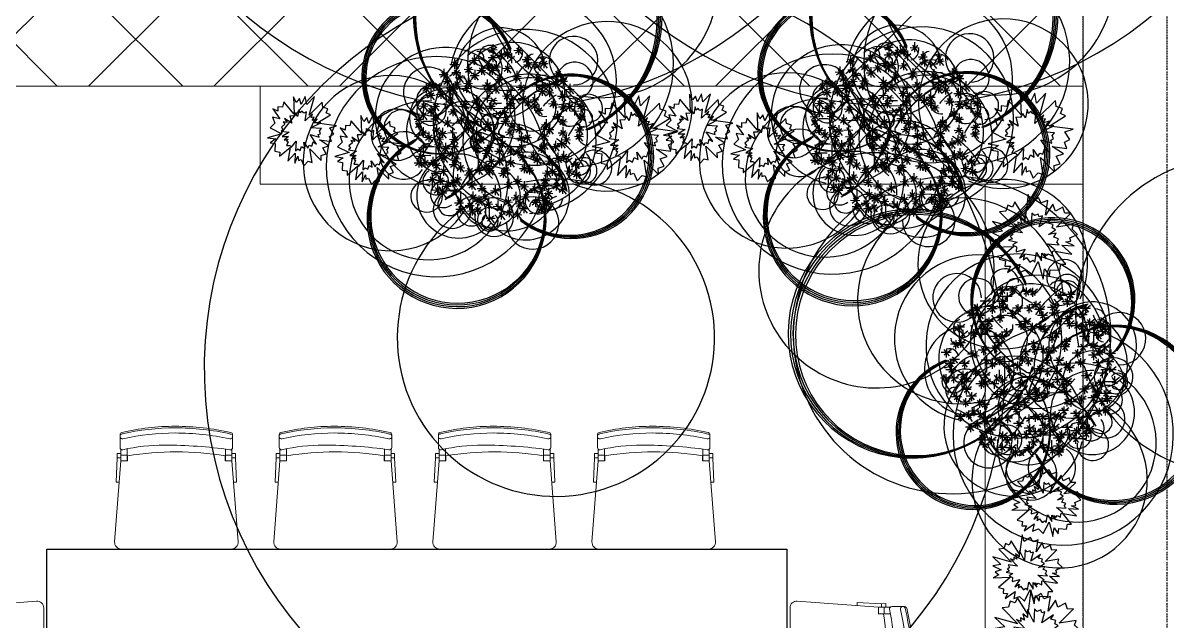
# Model space of a CAD drawing. Header units: millimetres. Extents: x 7703 to 16070, y -6855 to 95.
# Drawn here: x 14534 to 14943.7, y -5650.7 to -5436.4 of the extents above; entities that cross this region are included whole.
import ezdxf

# ---------------------------------------------------------------- set-up
doc = ezdxf.new("R2010")
doc.units = ezdxf.units.MM
doc.linetypes.add('BORDER', pattern=[1.75, 0.5, -0.25, 0.5, -0.25, 0, -0.25])
for name, color, linetype in [('AĞAÇLAR', 7, 'Continuous'), ('Kıtc-014 Elk Tes İşaretler', 1, 'Continuous'), ('yeni', 7, 'Continuous'), ('YENİ AĞAÇ', 80, 'Continuous')]:
    doc.layers.add(name, color=color, linetype=linetype)
doc.layers.add('kapı', color=6, linetype='Continuous', lineweight=9)
doc.layers.add('TEFRIS', color=9, linetype='Continuous', lineweight=0)
doc.styles.get("Standard").update_dxf_attribs({"font": 'stylu.ttf', "height": 10})

# ---------------------------------------------------------------- blocks, each defined once
blk = doc.blocks.new('GFGFF')
at = {"layer": 'YENİ AĞAÇ'}
blk.add_lwpolyline([(501.924, 209.795), (501.375, 209.406), (501.579, 209.377), (501.613, 209.168), (501.881, 209.263), (501.925, 209.015), (502.221, 209.345), (502.074, 208.873), (502.298, 208.917), (502.365, 208.731), (502.645, 208.858), (502.683, 208.567), (502.912, 209.342), (503.166, 208.743), (503.271, 208.903), (503.418, 208.816), (503.517, 209.007), (503.725, 208.997), (503.285, 209.606), (504.012, 209.278), (503.73, 209.64), (504.066, 209.645), (503.763, 209.859), (504.015, 209.897), (503.878, 210.046), (504.131, 210.123), (503.427, 210.21), (503.981, 210.551), (503.783, 210.639), (503.827, 210.814), (503.645, 210.847), (503.772, 211.038), (503.327, 210.818), (503.431, 211.099), (503.179, 211.048), (503.018, 211.267), (502.707, 210.834), (502.64, 211.442), (502.536, 211.108), (502.415, 211.365), (502.355, 211.163), (502.042, 211.228), (501.976, 211.035), (501.811, 211.063), (502.098, 210.58), (501.56, 210.76), (501.841, 210.415), (501.439, 210.496), (501.698, 210.321), (501.523, 210.332), (501.545, 210.211), (501.275, 210.14), (501.425, 209.943), (501.353, 209.793)], close=True, dxfattribs=at)
at = {"layer": 'YENİ AĞAÇ', "color": 6}
blk.add_lwpolyline([(502.31, 210.299), (501.927, 210.388), (501.993, 210.287), (501.915, 210.191), (502.061, 210.111), (501.97, 209.995), (502.229, 209.994), (501.966, 209.874), (502.072, 209.794), (502.016, 209.692), (502.181, 209.619), (502.068, 209.489), (502.496, 209.69), (502.333, 209.347), (502.444, 209.363), (502.463, 209.265), (502.585, 209.296), (502.662, 209.201), (502.757, 209.63), (502.896, 209.185), (502.945, 209.449), (503.078, 209.304), (503.053, 209.52), (503.168, 209.424), (503.18, 209.542), (503.312, 209.462), (503.076, 209.803), (503.441, 209.693), (503.402, 209.814), (503.496, 209.863), (503.439, 209.955), (503.572, 209.975), (503.303, 210.083), (503.466, 210.147), (503.346, 210.238), (503.38, 210.393), (503.069, 210.36), (503.309, 210.626), (503.122, 210.542), (503.187, 210.695), (503.076, 210.642), (502.982, 210.805), (502.873, 210.758), (502.821, 210.841), (502.721, 210.528), (502.59, 210.833), (502.549, 210.576), (502.428, 210.783), (502.452, 210.602), (502.389, 210.683), (502.345, 210.626), (502.209, 210.716), (502.181, 210.574), (502.087, 210.548)], close=True, dxfattribs=at)
at = {"flags": 1}
for tag, p in [('SIZE', (502.716, 210.039)), ('ITEM', (502.74, 210.06))]:
    blk.add_attdef(tag, p, '', height=0.0189, rotation=311.6524, dxfattribs=at)
for tag, p in [('SIZE', (502.717, 210.018)), ('ITEM', (502.717, 210.072))]:
    blk.add_attdef(tag, p, '', height=0.0323, dxfattribs=at)
blk = doc.blocks.new('A$C04A414B6')
at = {"color": 11}
for p, q in [((175.8, 482.5), (155.4, 466.6)), ((160.9, 485.5), (175.3, 467.6)), ((168.8, 489.5), (168.3, 464.1)), ((187.7, 484.5), (187.2, 459.1)), ((282.1, 482.5), (261.8, 466.6)), ((267.2, 485.5), (281.6, 467.6)), ((283.1, 485.5), (297.6, 467.6)), ((291.1, 489.5), (290.6, 464.1)), ((122.1, 452.2), (121.6, 426.8)), ((155.9, 475.5), (184.2, 475.5)), ((176.8, 465.1), (156.4, 449.2)), ((156.9, 458.2), (185.2, 458.2)), ((161.9, 468.1), (176.3, 450.2)), ((169.8, 472.1), (169.3, 446.7)), ((170.3, 450.2), (169.8, 424.9)), ((194.7, 477.5), (174.3, 461.6)), ((174.8, 470.6), (203.1, 470.6)), ((179.8, 480.5), (194.2, 462.6)), ((189.7, 467.6), (189.2, 442.2)), ((198.6, 463.1), (227, 463.1)), ((203.6, 473.1), (218, 455.2)), ((211.6, 477), (211.1, 451.7)), ((214.5, 459.6), (214.1, 434.3)), ((247.4, 454.2), (227, 438.3)), ((232.4, 457.2), (246.9, 439.3)), ((259.8, 470.1), (239.4, 454.2)), ((239.9, 463.1), (268.2, 463.1)), ((240.4, 461.1), (239.9, 435.8)), ((244.9, 473.1), (259.3, 455.2)), ((252.8, 477), (252.3, 451.7)), ((262.3, 475.5), (290.6, 475.5)), ((278.2, 475.5), (306.5, 475.5)), ((285.6, 465.1), (285.1, 439.8)), ((310, 470.1), (289.6, 454.2)), ((290.1, 463.1), (318.4, 463.1)), ((295.1, 473.1), (309.5, 455.2)), ((303, 477), (302.5, 451.7)), ((306.5, 451.7), (320.9, 433.8)), ((314.4, 455.7), (314, 430.3)), ((335.3, 469.1), (314.9, 453.2)), ((315.4, 462.1), (343.8, 462.1)), ((320.4, 472.1), (334.8, 454.2)), ((328.4, 476), (327.9, 450.7)), ((350.7, 451.7), (365.1, 433.8)), ((358.7, 455.7), (358.2, 430.3)), ((384, 461.6), (363.7, 445.7)), ((364.2, 454.7), (392.5, 454.7)), ((369.1, 464.6), (383.5, 446.7)), ((377.1, 468.6), (376.6, 443.2)), ((378.6, 451.7), (393, 433.8)), ((386.5, 455.7), (386, 430.3)), ((76.9, 419.4), (91.3, 401.5)), ((99.7, 430.3), (79.4, 414.4)), ((79.9, 423.4), (108.2, 423.4)), ((84.8, 423.4), (84.3, 398)), ((84.8, 433.3), (99.2, 415.4)), ((91.3, 438.3), (119.6, 438.3)), ((92.8, 437.3), (92.3, 411.9)), ((127.1, 422.9), (106.7, 407)), ((129.1, 445.2), (108.7, 429.3)), ((109.2, 438.3), (137.5, 438.3)), ((112.2, 425.9), (126.6, 408)), ((114.1, 448.2), (128.6, 430.3)), ((120.1, 429.8), (119.6, 404.5)), ((147, 434.3), (126.6, 418.4)), ((127.1, 427.3), (155.4, 427.3)), ((132, 437.3), (146.5, 419.4)), ((148.9, 425.4), (177.3, 425.4)), ((177.3, 443.2), (156.9, 427.3)), ((157.4, 436.3), (185.7, 436.3)), ((162.4, 446.2), (176.8, 428.3)), ((182.7, 427.8), (211.1, 427.8)), ((227.5, 447.2), (255.8, 447.2)), ((247.8, 425.4), (276.2, 425.4)), ((299, 435.3), (278.7, 419.4)), ((279.2, 428.3), (307.5, 428.3)), ((284.1, 438.3), (298.5, 420.4)), ((321.4, 448.7), (301, 432.8)), ((301.5, 441.8), (329.9, 441.8)), ((334.3, 436.3), (314, 420.4)), ((314.4, 429.3), (342.8, 429.3)), ((319.4, 439.3), (333.8, 421.4)), ((327.4, 443.2), (326.9, 417.9)), ((365.6, 448.7), (345.3, 432.8)), ((345.8, 441.8), (374.1, 441.8)), ((392.5, 430.8), (372.1, 414.9)), ((393.5, 448.7), (373.1, 432.8)), ((373.6, 441.8), (401.9, 441.8)), ((377.6, 433.8), (392, 415.9)), ((385.5, 437.8), (385, 412.4)), ((416.3, 419.4), (415.8, 394)), ((91.8, 416.4), (71.4, 400.5)), ((71.9, 409.5), (100.2, 409.5)), ((81.8, 385.1), (96.3, 367.2)), ((89.8, 389.1), (89.3, 363.7)), ((110.2, 404), (89.8, 388.1)), ((90.3, 397), (118.6, 397)), ((95.3, 407), (109.7, 389.1)), ((120.6, 386.6), (100.2, 370.7)), ((103.2, 410.9), (102.7, 385.6)), ((105.7, 389.6), (120.1, 371.7)), ((107.2, 415.9), (135.5, 415.9)), ((113.7, 393.5), (113.2, 368.2)), ((347.7, 413.4), (376.1, 413.4)), ((397, 409.9), (396.5, 384.6)), ((423.3, 412.4), (402.9, 396.5)), ((403.4, 405.5), (431.7, 405.5)), ((408.4, 415.4), (422.8, 397.5)), ((437.2, 385.1), (451.6, 367.2)), ((445.2, 389.1), (444.7, 363.7)), ((46.1, 365.2), (25.7, 349.3)), ((26.2, 358.3), (54.5, 358.3)), ((31.1, 368.2), (45.6, 350.3)), ((39.1, 372.2), (38.6, 346.8)), ((63.5, 369.2), (43.1, 353.3)), ((48.5, 372.2), (63, 354.3)), ((56.5, 376.2), (56, 350.8)), ((61, 358.3), (89.3, 358.3)), ((100.7, 379.6), (129.1, 379.6)), ((128.6, 374.2), (108.2, 358.3)), ((108.7, 367.2), (137, 367.2)), ((113.7, 377.1), (128.1, 359.3)), ((121.6, 381.1), (121.1, 355.8)), ((414.4, 367.7), (394, 351.8)), ((394.5, 360.8), (422.8, 360.8)), ((399.4, 370.7), (413.9, 352.8)), ((407.4, 374.7), (406.9, 349.3)), ((429.3, 377.1), (408.9, 361.2)), ((409.4, 370.2), (437.7, 370.2)), ((414.4, 380.1), (428.8, 362.2)), ((422.3, 384.1), (421.8, 358.8)), ((452.1, 382.1), (431.7, 366.2)), ((432.2, 375.2), (460.6, 375.2)), ((40.6, 332.9), (20.2, 317)), ((20.7, 326), (49, 326)), ((25.7, 335.9), (40.1, 318)), ((33.6, 339.9), (33.1, 314.5)), ((56, 339.9), (35.6, 324)), ((36.1, 332.9), (64.4, 332.9)), ((37.6, 324.5), (37.1, 299.1)), ((41.1, 342.9), (55.5, 325)), ((49, 346.8), (48.5, 321.5)), ((62, 321), (61.5, 295.7)), ((417.8, 335.4), (446.2, 335.4)), ((463.1, 327.5), (442.7, 311.6)), ((448.1, 330.4), (462.6, 312.5)), ((456.1, 334.4), (455.6, 309.1)), ((44.6, 317.5), (24.2, 301.6)), ((24.7, 310.6), (53, 310.6)), ((29.7, 320.5), (44.1, 302.6)), ((45.6, 290.2), (60, 272.3)), ((68.9, 314), (48.5, 298.1)), ((53.5, 294.2), (53, 268.8)), ((54, 317), (68.4, 299.1)), ((443.2, 320.5), (471.5, 320.5)), ((20.7, 280.7), (0.3, 264.8)), ((5.8, 283.7), (20.2, 265.8)), ((13.8, 287.7), (13.3, 262.4)), ((14.2, 277.8), (42.6, 277.8)), ((54, 260.9), (33.6, 245)), ((60.5, 287.2), (40.1, 271.3)), ((40.6, 280.2), (68.9, 280.2)), ((47.1, 267.8), (46.6, 242.5)), ((471, 275.3), (450.6, 259.4)), ((451.1, 268.3), (479.5, 268.3)), ((456.1, 278.3), (470.5, 260.4)), ((464.1, 282.2), (463.6, 256.9)), ((471, 258.4), (470.5, 233)), ((492.9, 275.3), (472.5, 259.4)), ((473, 268.3), (501.3, 268.3)), ((478, 278.3), (492.4, 260.4)), ((485.9, 282.2), (485.4, 256.9)), ((29.2, 251.4), (8.8, 235.5)), ((9.3, 244.5), (37.6, 244.5)), ((14.2, 254.4), (28.7, 236.5)), ((36.1, 229.1), (15.7, 213.2)), ((21.2, 232), (35.6, 214.2)), ((44.1, 251.4), (23.7, 235.5)), ((24.2, 244.5), (52.5, 244.5)), ((29.2, 236), (28.7, 210.7)), ((34.1, 253.9), (62.5, 253.9)), ((65.9, 232), (45.6, 216.1)), ((51, 235), (65.4, 217.1)), ((59, 239), (58.5, 213.7)), ((453.1, 225.6), (467.5, 207.7)), ((478, 251.4), (457.6, 235.5)), ((458.1, 244.5), (486.4, 244.5)), ((480.5, 233.5), (460.1, 217.6)), ((460.6, 226.6), (488.9, 226.6)), ((463.1, 254.4), (477.5, 236.5)), ((465.5, 236.5), (480, 218.6)), ((473.5, 240.5), (473, 215.1)), ((30.6, 205.7), (10.3, 189.8)), ((10.8, 198.7), (39.1, 198.7)), ((15.7, 208.7), (30.2, 190.8)), ((16.2, 222.1), (44.6, 222.1)), ((23.7, 212.7), (23.2, 187.3)), ((40.6, 195.3), (40.1, 169.9)), ((61.5, 199.2), (41.1, 183.3)), ((46.6, 202.2), (61, 184.3)), ((54.5, 206.2), (54, 180.9)), ((397.9, 200.7), (426.3, 200.7)), ((448.1, 215.6), (476.5, 215.6)), ((491.4, 202.7), (471, 186.8)), ((471.5, 195.8), (499.8, 195.8)), ((476.5, 205.7), (490.9, 187.8)), ((484.4, 209.7), (483.9, 184.3)), ((47.5, 188.3), (27.2, 172.4)), ((27.7, 181.4), (56, 181.4)), ((32.6, 191.3), (47.1, 173.4)), ((58.5, 162.5), (58, 137.1)), ((451.1, 175.4), (430.8, 159.5)), ((431.2, 168.4), (459.6, 168.4)), ((436.2, 178.4), (450.6, 160.5)), ((444.2, 182.3), (443.7, 157)), ((465.5, 179.9), (445.2, 164)), ((445.7, 172.9), (474, 172.9)), ((450.6, 182.8), (465, 165)), ((458.6, 186.8), (458.1, 161.5)), ((46.1, 138.6), (25.7, 122.7)), ((26.2, 131.7), (54.5, 131.7)), ((31.1, 141.6), (45.6, 123.7)), ((39.1, 145.6), (38.6, 120.2)), ((65.4, 155.5), (45.1, 139.6)), ((45.6, 148.6), (73.9, 148.6)), ((50.5, 158.5), (64.9, 140.6)), ((53.5, 131.2), (53, 105.8)), ((62, 130.2), (76.4, 112.3)), ((69.9, 134.1), (69.4, 108.8)), ((83.3, 151), (111.7, 151)), ((112.7, 131.2), (92.3, 115.3)), ((97.7, 134.1), (112.2, 116.3)), ((105.7, 138.1), (105.2, 112.8)), ((119.1, 134.6), (118.6, 109.3)), ((408.4, 156), (407.9, 130.7)), ((445.7, 151), (425.3, 135.1)), ((430.8, 154), (445.2, 136.1)), ((454.1, 132.2), (433.7, 116.3)), ((438.7, 158), (438.2, 132.7)), ((439.2, 135.1), (453.6, 117.2)), ((463.6, 136.1), (443.2, 120.2)), ((443.7, 129.2), (472, 129.2)), ((447.2, 139.1), (446.7, 113.8)), ((448.6, 139.1), (463.1, 121.2)), ((60.5, 124.2), (40.1, 108.3)), ((40.6, 117.2), (68.9, 117.2)), ((45.6, 127.2), (60, 109.3)), ((76.9, 127.2), (56.5, 111.3)), ((57, 120.2), (85.3, 120.2)), ((90.3, 118.7), (69.9, 102.8)), ((70.4, 111.8), (98.7, 111.8)), ((75.4, 121.7), (89.8, 103.8)), ((83.3, 125.7), (82.8, 100.4)), ((110.7, 97.4), (90.3, 81.5)), ((92.8, 124.2), (121.1, 124.2)), ((95.8, 100.4), (110.2, 82.5)), ((103.7, 104.3), (103.2, 79)), ((108.2, 99.4), (122.6, 81.5)), ((418.8, 99.9), (418.3, 74.5)), ((434.2, 125.2), (462.6, 125.2)), ((101.2, 79.5), (80.8, 63.6)), ((81.3, 72.5), (109.7, 72.5)), ((86.3, 82.5), (100.7, 64.6)), ((90.8, 90.4), (119.1, 90.4)), ((94.3, 86.4), (93.8, 61.1)), ((332.8, 77.5), (312.5, 61.6)), ((313, 70.5), (341.3, 70.5)), ((317.9, 80.5), (332.3, 62.6)), ((327.4, 66.6), (326.9, 41.2)), ((362.7, 80.5), (342.3, 64.6)), ((342.8, 73.5), (371.1, 73.5)), ((375.1, 66.1), (374.6, 40.7)), ((404.9, 77.5), (384.5, 61.6)), ((385, 70.5), (413.4, 70.5)), ((390, 80.5), (404.4, 62.6)), ((425.8, 92.9), (405.4, 77)), ((405.9, 85.9), (434.2, 85.9)), ((410.9, 95.9), (425.3, 78)), ((144, 40.2), (123.6, 24.3)), ((124.1, 33.3), (152.4, 33.3)), ((129.1, 43.2), (143.5, 25.3)), ((137, 47.2), (136.5, 21.8)), ((172.3, 43.2), (151.9, 27.3)), ((152.4, 36.2), (180.7, 36.2)), ((157.4, 46.2), (171.8, 28.3)), ((165.3, 50.2), (164.8, 24.8)), ((249.8, 33.3), (229.5, 17.4)), ((234.9, 36.2), (249.3, 18.4)), ((242.9, 40.2), (242.4, 14.9)), ((268.2, 32.3), (247.8, 16.4)), ((253.3, 35.3), (267.7, 17.4)), ((261.3, 39.2), (260.8, 13.9)), ((300, 34.8), (299.5, 9.4)), ((320.9, 45.7), (300.5, 29.8)), ((301, 38.7), (329.4, 38.7)), ((314, 52.6), (313.5, 27.3)), ((334.3, 59.6), (314, 43.7)), ((314.4, 52.6), (342.8, 52.6)), ((319.4, 62.6), (333.8, 44.7)), ((327.9, 34.8), (327.4, 9.4)), ((382, 59.1), (361.7, 43.2)), ((362.2, 52.1), (390.5, 52.1)), ((230, 26.3), (258.3, 26.3)), ((248.3, 25.3), (276.7, 25.3)), ((307, 27.8), (286.6, 11.9)), ((287.1, 20.8), (315.4, 20.8)), ((292.1, 30.8), (306.5, 12.9)), ((334.8, 27.8), (314.4, 11.9)), ((314.9, 20.8), (343.3, 20.8)), ((319.9, 30.8), (334.3, 12.9))]:
    blk.add_line(p, q, dxfattribs=at)
at = {"color": 66}
for p, q in [((140, 441.3), (139.5, 415.9)), ((145, 420.4), (144.5, 395)), ((168.8, 432.3), (148.4, 416.4)), ((153.9, 435.3), (168.3, 417.4)), ((161.9, 439.3), (161.4, 413.9)), ((182.7, 418.9), (182.2, 393.5)), ((227, 425.4), (206.6, 409.5)), ((207.1, 418.4), (235.4, 418.4)), ((212.1, 428.3), (226.5, 410.4)), ((220, 432.3), (219.5, 407)), ((242.9, 425.4), (222.5, 409.5)), ((223, 418.4), (251.3, 418.4)), ((228, 428.3), (242.4, 410.4)), ((235.9, 432.3), (235.4, 407)), ((243.4, 418.4), (257.8, 400.5)), ((267.7, 432.3), (247.4, 416.4)), ((251.3, 422.4), (250.8, 397)), ((252.8, 435.3), (267.2, 417.4)), ((260.8, 439.3), (260.3, 413.9)), ((292.1, 442.2), (291.6, 416.9)), ((367.6, 420.4), (347.3, 404.5)), ((352.7, 423.4), (367.1, 405.5)), ((360.7, 427.3), (360.2, 402)), ((151.9, 413.4), (131.5, 397.5)), ((132, 406.5), (160.4, 406.5)), ((137, 416.4), (151.4, 398.5)), ((156.4, 387.1), (170.8, 369.2)), ((164.3, 391.1), (163.9, 365.7)), ((189.7, 411.9), (169.3, 396)), ((169.8, 405), (198.1, 405)), ((174.8, 414.9), (189.2, 397)), ((180.3, 385.6), (179.8, 360.3)), ((201.1, 389.1), (180.7, 373.2)), ((186.2, 392.1), (200.6, 374.2)), ((194.2, 396), (193.7, 370.7)), ((216, 408), (195.7, 392.1)), ((196.2, 401), (224.5, 401)), ((201.1, 410.9), (215.5, 393.1)), ((206.6, 386.1), (221, 368.2)), ((209.1, 414.9), (208.6, 389.6)), ((214.5, 390.1), (214.1, 364.7)), ((227, 386.1), (241.4, 368.2)), ((234.9, 390.1), (234.4, 364.7)), ((258.3, 415.4), (237.9, 399.5)), ((238.4, 408.5), (266.7, 408.5)), ((260.3, 388.1), (239.9, 372.2)), ((253.3, 395), (252.8, 369.7)), ((288.6, 402), (268.2, 386.1)), ((268.7, 395), (297.1, 395)), ((273.7, 405), (288.1, 387.1)), ((280.7, 387.6), (280.2, 362.2)), ((281.6, 409), (281.1, 383.6)), ((319.4, 387.1), (299, 371.2)), ((304.5, 390.1), (318.9, 372.2)), ((312.5, 394), (312, 368.7)), ((354.7, 395), (334.3, 379.1)), ((334.8, 388.1), (363.2, 388.1)), ((339.8, 398), (354.2, 380.1)), ((347.7, 402), (347.3, 376.7)), ((377.6, 397.5), (357.2, 381.6)), ((357.7, 390.6), (386, 390.6)), ((362.7, 400.5), (377.1, 382.6)), ((383, 385.1), (362.7, 369.2)), ((368.1, 388.1), (382.5, 370.2)), ((370.6, 404.5), (370.1, 379.1)), ((376.1, 392.1), (375.6, 366.7)), ((403.9, 403), (383.5, 387.1)), ((384, 396), (412.4, 396)), ((389, 406), (403.4, 388.1)), ((162.4, 365.7), (142, 349.8)), ((142.5, 358.8), (170.8, 358.8)), ((147.4, 368.7), (161.9, 350.8)), ((171.3, 384.1), (150.9, 368.2)), ((151.4, 377.1), (179.8, 377.1)), ((155.4, 372.7), (154.9, 347.3)), ((187.2, 378.6), (166.8, 362.7)), ((167.3, 371.7), (195.7, 371.7)), ((172.3, 381.6), (186.7, 363.7)), ((181.2, 382.1), (209.6, 382.1)), ((221.5, 383.1), (201.1, 367.2)), ((201.6, 376.2), (230, 376.2)), ((241.9, 383.1), (221.5, 367.2)), ((222, 376.2), (250.3, 376.2)), ((240.4, 381.1), (268.7, 381.1)), ((272.7, 383.6), (287.1, 365.7)), ((296.6, 362.7), (276.2, 346.8)), ((276.7, 355.8), (305, 355.8)), ((281.6, 365.7), (296.1, 347.8)), ((289.6, 369.7), (289.1, 344.4)), ((299.5, 380.1), (327.9, 380.1)), ((339.8, 353.3), (319.4, 337.4)), ((324.9, 356.3), (339.3, 338.4)), ((332.8, 360.3), (332.3, 334.9)), ((363.2, 378.1), (391.5, 378.1)), ((397, 376.2), (376.6, 360.3)), ((377.1, 369.2), (405.4, 369.2)), ((377.6, 355.8), (377.1, 330.4)), ((382, 379.1), (396.5, 361.2)), ((390, 383.1), (389.5, 357.8)), ((79.9, 330.4), (59.5, 314.5)), ((60, 323.5), (88.3, 323.5)), ((64.9, 333.4), (79.4, 315.5)), ((72.9, 337.4), (72.4, 312.1)), ((113.7, 333.4), (93.3, 317.5)), ((93.8, 326.5), (122.1, 326.5)), ((98.7, 336.4), (113.2, 318.5)), ((106.7, 340.4), (106.2, 315)), ((142, 341.4), (121.6, 325.5)), ((122.1, 334.4), (150.4, 334.4)), ((127.1, 344.4), (141.5, 326.5)), ((153.9, 340.4), (133.5, 324.5)), ((135, 348.3), (134.5, 323)), ((139, 343.4), (153.4, 325.5)), ((147, 347.3), (146.5, 322)), ((201.1, 323), (215.5, 305.1)), ((209.1, 327), (208.6, 301.6)), ((236.9, 322), (216.5, 306.1)), ((222, 325), (236.4, 307.1)), ((230, 328.9), (229.5, 303.6)), ((259.8, 321), (239.4, 305.1)), ((244.9, 324), (259.3, 306.1)), ((272.2, 343.9), (251.8, 328)), ((252.3, 336.9), (280.7, 336.9)), ((252.8, 328), (252.3, 302.6)), ((257.3, 346.8), (271.7, 328.9)), ((265.2, 350.8), (264.7, 325.5)), ((288.6, 343.9), (268.2, 328)), ((268.7, 336.9), (297.1, 336.9)), ((291.6, 325), (271.2, 309.1)), ((273.7, 346.8), (288.1, 328.9)), ((276.7, 328), (291.1, 310.1)), ((281.6, 350.8), (281.1, 325.5)), ((284.6, 331.9), (284.1, 306.6)), ((319.9, 346.3), (348.2, 346.3)), ((349.7, 321), (329.4, 305.1)), ((334.8, 324), (349.2, 306.1)), ((342.8, 328), (342.3, 302.6)), ((384.5, 348.8), (364.2, 332.9)), ((364.6, 341.9), (393, 341.9)), ((369.6, 351.8), (384, 333.9)), ((398.4, 344.4), (378.1, 328.4)), ((378.6, 337.4), (406.9, 337.4)), ((383.5, 347.3), (397.9, 329.4)), ((391.5, 351.3), (391, 326)), ((420.8, 325.5), (400.4, 309.6)), ((405.9, 328.4), (420.3, 310.6)), ((413.9, 332.4), (413.4, 307.1)), ((437.7, 342.4), (417.3, 326.5)), ((422.8, 345.3), (437.2, 327.5)), ((430.8, 349.3), (430.3, 324)), ((49, 307.1), (77.4, 307.1)), ((80.8, 297.1), (60.5, 281.2)), ((61, 290.2), (89.3, 290.2)), ((65.9, 300.1), (80.4, 282.2)), ((73.9, 304.1), (73.4, 278.8)), ((103.7, 305.6), (83.3, 289.7)), ((83.8, 298.6), (112.2, 298.6)), ((88.8, 308.6), (103.2, 290.7)), ((96.8, 312.5), (96.3, 287.2)), ((155.4, 313.5), (135, 297.6)), ((135.5, 306.6), (163.9, 306.6)), ((140.5, 316.5), (154.9, 298.6)), ((163.9, 294.7), (143.5, 278.8)), ((147.4, 290.7), (147, 265.3)), ((148.4, 320.5), (147.9, 295.2)), ((148.9, 297.6), (163.4, 279.7)), ((156.9, 301.6), (156.4, 276.3)), ((202.6, 292.2), (182.2, 276.3)), ((187.7, 295.2), (202.1, 277.3)), ((195.7, 299.1), (195.2, 273.8)), ((216, 320), (195.7, 304.1)), ((196.2, 313), (224.5, 313)), ((204.1, 288.7), (218.5, 270.8)), ((212.1, 292.7), (211.6, 267.3)), ((217, 315), (245.4, 315)), ((242.9, 308.6), (222.5, 292.7)), ((223, 301.6), (251.3, 301.6)), ((228, 311.6), (242.4, 293.7)), ((235.9, 315.5), (235.4, 290.2)), ((239.9, 314), (268.2, 314)), ((284.1, 288.7), (263.8, 272.8)), ((269.2, 291.7), (283.6, 273.8)), ((271.7, 318), (300, 318)), ((277.2, 295.7), (276.7, 270.3)), ((331.8, 312.5), (311.5, 296.6)), ((312, 305.6), (340.3, 305.6)), ((316.9, 315.5), (331.3, 297.6)), ((324.9, 319.5), (324.4, 294.2)), ((329.9, 314), (358.2, 314)), ((342.8, 294.2), (357.2, 276.3)), ((350.7, 298.1), (350.2, 272.8)), ((367.1, 288.7), (381.5, 270.8)), ((394, 290.7), (373.6, 274.8)), ((375.1, 292.7), (374.6, 267.3)), ((379.1, 293.7), (393.5, 275.8)), ((387, 297.6), (386.5, 272.3)), ((400.9, 318.5), (429.3, 318.5)), ((435.2, 307.1), (414.8, 291.2)), ((415.3, 300.1), (443.7, 300.1)), ((420.3, 310.1), (434.7, 292.2)), ((428.3, 314), (427.8, 288.7)), ((432.7, 288.7), (447.2, 270.8)), ((440.7, 292.7), (440.2, 267.3)), ((97.7, 268.3), (77.4, 252.4)), ((77.9, 261.4), (106.2, 261.4)), ((82.8, 271.3), (97.2, 253.4)), ((90.8, 275.3), (90.3, 249.9)), ((154.4, 283.7), (134, 267.8)), ((134.5, 276.8), (162.9, 276.8)), ((139.5, 286.7), (153.9, 268.8)), ((144, 287.7), (172.3, 287.7)), ((180.3, 279.7), (159.9, 263.8)), ((160.4, 272.8), (188.7, 272.8)), ((165.3, 282.7), (179.8, 264.8)), ((166.3, 258.9), (180.7, 241)), ((173.3, 286.7), (172.8, 261.4)), ((174.3, 262.9), (173.8, 237.5)), ((182.7, 285.2), (211.1, 285.2)), ((208.6, 257.4), (188.2, 241.5)), ((193.7, 260.4), (208.1, 242.5)), ((219, 285.7), (198.6, 269.8)), ((199.1, 278.8), (227.5, 278.8)), ((201.6, 264.3), (201.1, 239)), ((264.2, 281.7), (292.6, 281.7)), ((314.4, 260.9), (294.1, 245)), ((299.5, 263.8), (314, 246)), ((307.5, 267.8), (307, 242.5)), ((334.8, 280.2), (314.4, 264.3)), ((314.9, 273.3), (343.3, 273.3)), ((319.9, 283.2), (334.3, 265.3)), ((327.9, 287.2), (327.4, 261.9)), ((351.2, 274.8), (330.9, 258.9)), ((336.3, 269.8), (335.8, 244.5)), ((336.3, 277.8), (350.7, 259.9)), ((337.8, 284.2), (366.1, 284.2)), ((344.3, 281.7), (343.8, 256.4)), ((382, 285.7), (361.7, 269.8)), ((362.2, 278.8), (390.5, 278.8)), ((383, 266.8), (362.7, 250.9)), ((363.2, 259.9), (391.5, 259.9)), ((368.1, 269.8), (382.5, 251.9)), ((374.1, 283.7), (402.4, 283.7)), ((376.1, 273.8), (375.6, 248.4)), ((409.9, 257.4), (389.5, 241.5)), ((395, 260.4), (409.4, 242.5)), ((402.9, 264.3), (402.4, 239)), ((435.2, 276.3), (414.8, 260.4)), ((415.3, 269.3), (443.7, 269.3)), ((420.3, 279.3), (434.7, 261.4)), ((445.2, 265.8), (424.8, 249.9)), ((425.3, 258.9), (453.6, 258.9)), ((447.7, 285.7), (427.3, 269.8)), ((428.3, 283.2), (427.8, 257.9)), ((427.8, 278.8), (456.1, 278.8)), ((430.3, 268.8), (444.7, 250.9)), ((438.2, 272.8), (437.7, 247.4)), ((46.1, 225.1), (74.4, 225.1)), ((115.6, 230.1), (95.3, 214.2)), ((100.7, 233), (115.1, 215.1)), ((108.7, 237), (108.2, 211.7)), ((146.5, 246), (126.1, 230.1)), ((126.6, 239), (154.9, 239)), ((131.5, 248.9), (146, 231)), ((156.4, 238.5), (136, 222.6)), ((136.5, 231.5), (164.8, 231.5)), ((139.5, 252.9), (139, 227.6)), ((141.5, 241.5), (155.9, 223.6)), ((149.4, 245.5), (148.9, 220.1)), ((176.8, 225.1), (156.4, 209.2)), ((181.2, 255.9), (160.9, 240)), ((161.4, 248.9), (189.7, 248.9)), ((161.9, 228.1), (176.3, 210.2)), ((169.8, 232), (169.3, 206.7)), ((188.7, 250.4), (217, 250.4)), ((209.1, 225.6), (188.7, 209.7)), ((194.2, 228.6), (208.6, 210.7)), ((202.1, 232.5), (201.6, 207.2)), ((230.5, 248.4), (210.1, 232.5)), ((210.6, 241.5), (238.9, 241.5)), ((215.5, 251.4), (230, 233.5)), ((223.5, 255.4), (223, 230.1)), ((262.3, 227.6), (241.9, 211.7)), ((247.4, 230.6), (261.8, 212.7)), ((255.3, 234.5), (254.8, 209.2)), ((272.2, 228.1), (271.7, 202.7)), ((292.6, 239.5), (272.2, 223.6)), ((272.7, 232.5), (301, 232.5)), ((277.7, 242.5), (292.1, 224.6)), ((285.6, 246.5), (285.1, 221.1)), ((316.9, 242.5), (296.6, 226.6)), ((297.1, 235.5), (325.4, 235.5)), ((302, 245.5), (316.4, 227.6)), ((310, 249.4), (309.5, 224.1)), ((342.3, 224.6), (321.9, 208.7)), ((327.4, 227.6), (341.8, 209.7)), ((335.3, 231.5), (334.8, 206.2)), ((363.2, 234.5), (342.8, 218.6)), ((343.3, 227.6), (371.6, 227.6)), ((348.2, 237.5), (362.7, 219.6)), ((356.2, 241.5), (355.7, 216.1)), ((364.6, 227.6), (379.1, 209.7)), ((372.1, 251.9), (371.6, 226.6)), ((372.6, 231.5), (372.1, 206.2)), ((390, 250.4), (418.3, 250.4)), ((440.7, 234), (420.3, 218.1)), ((420.8, 227.1), (449.1, 227.1)), ((425.8, 237), (440.2, 219.1)), ((433.7, 241), (433.2, 215.6)), ((78.4, 210.2), (58, 194.3)), ((58.5, 203.2), (86.8, 203.2)), ((63.5, 213.2), (77.9, 195.3)), ((71.4, 217.1), (70.9, 191.8)), ((95.8, 223.1), (124.1, 223.1)), ((102.2, 194.3), (101.7, 168.9)), ((124.1, 204.7), (103.7, 188.8)), ((104.2, 197.8), (132.5, 197.8)), ((109.2, 207.7), (123.6, 189.8)), ((117.1, 211.7), (116.6, 186.3)), ((152.9, 194.3), (152.4, 168.9)), ((156.9, 218.1), (185.2, 218.1)), ((175.3, 193.8), (189.7, 175.9)), ((183.2, 197.8), (182.7, 172.4)), ((206.1, 204.7), (185.7, 188.8)), ((186.2, 197.8), (214.5, 197.8)), ((189.2, 218.6), (217.5, 218.6)), ((191.2, 207.7), (205.6, 189.8)), ((199.1, 211.7), (198.6, 186.3)), ((220.5, 194.8), (200.1, 178.9)), ((205.6, 197.8), (220, 179.9)), ((213.6, 201.7), (213.1, 176.4)), ((244.9, 195.8), (224.5, 179.9)), ((230, 198.7), (244.4, 180.9)), ((237.9, 202.7), (237.4, 177.4)), ((242.4, 220.6), (270.7, 220.6)), ((269.2, 201.2), (248.8, 185.3)), ((249.3, 194.3), (277.7, 194.3)), ((254.3, 204.2), (268.7, 186.3)), ((279.2, 221.1), (258.8, 205.2)), ((259.3, 214.2), (287.6, 214.2)), ((262.3, 208.2), (261.8, 182.8)), ((264.2, 224.1), (278.7, 206.2)), ((322.4, 217.6), (350.7, 217.6)), ((353.2, 209.7), (332.8, 193.8)), ((341.8, 193.8), (356.2, 175.9)), ((346.3, 216.6), (345.8, 191.3)), ((349.7, 197.8), (349.2, 172.4)), ((359.7, 217.6), (388, 217.6)), ((387.5, 196.3), (367.1, 180.4)), ((372.6, 199.2), (387, 181.4)), ((380.6, 203.2), (380.1, 177.9)), ((417.8, 207.7), (397.5, 191.8)), ((402.9, 210.7), (417.3, 192.8)), ((410.9, 214.6), (410.4, 189.3)), ((41.6, 192.3), (69.9, 192.3)), ((80.8, 183.3), (60.5, 167.4)), ((61, 176.4), (89.3, 176.4)), ((65.9, 186.3), (80.4, 168.4)), ((73.9, 190.3), (73.4, 165)), ((88.3, 161), (102.7, 143.1)), ((109.2, 187.3), (88.8, 171.4)), ((89.3, 180.4), (117.6, 180.4)), ((94.3, 190.3), (108.7, 172.4)), ((96.3, 165), (95.8, 139.6)), ((155.9, 172.4), (135.5, 156.5)), ((136, 165.5), (164.3, 165.5)), ((159.9, 187.3), (139.5, 171.4)), ((140, 180.4), (168.3, 180.4)), ((141, 175.4), (155.4, 157.5)), ((145, 190.3), (159.4, 172.4)), ((148.9, 179.4), (148.4, 154)), ((190.2, 190.8), (169.8, 174.9)), ((170.3, 183.8), (198.6, 183.8)), ((195.2, 162), (174.8, 146.1)), ((180.3, 165), (194.7, 147.1)), ((188.2, 168.9), (187.7, 143.6)), ((200.6, 187.8), (229, 187.8)), ((225, 188.8), (253.3, 188.8)), ((247.4, 178.9), (227, 163)), ((227.5, 171.9), (255.8, 171.9)), ((232.4, 181.9), (246.9, 164)), ((240.4, 185.8), (239.9, 160.5)), ((344.3, 175.9), (323.9, 160)), ((324.4, 168.9), (352.7, 168.9)), ((328.4, 164), (327.9, 138.6)), ((329.4, 178.9), (343.8, 161)), ((336.8, 183.8), (365.1, 183.8)), ((337.3, 182.8), (336.8, 157.5)), ((337.8, 161), (352.2, 143.1)), ((345.8, 165), (345.3, 139.6)), ((367.6, 189.3), (396, 189.3)), ((103.2, 158), (82.8, 142.1)), ((111.2, 130.7), (125.6, 112.8)), ((140.5, 129.2), (140, 103.8)), ((184.2, 150.5), (163.9, 134.6)), ((164.3, 143.6), (192.7, 143.6)), ((169.3, 153.5), (183.7, 135.6)), ((175.3, 155), (203.6, 155)), ((177.3, 157.5), (176.8, 132.2)), ((216, 139.1), (195.7, 123.2)), ((196.2, 132.2), (224.5, 132.2)), ((201.1, 142.1), (215.5, 124.2)), ((226.5, 130.7), (206.1, 114.8)), ((209.1, 146.1), (208.6, 120.7)), ((211.6, 133.6), (226, 115.8)), ((219.5, 137.6), (219, 112.3)), ((250.8, 130.7), (230.5, 114.8)), ((235.9, 133.6), (250.3, 115.8)), ((243.9, 137.6), (243.4, 112.3)), ((265.3, 134.5), (280.7, 121.6)), ((275.7, 132.2), (275.2, 106.8)), ((323.4, 146.1), (303, 130.2)), ((303.5, 139.1), (331.8, 139.1)), ((308.5, 149.1), (322.9, 131.2)), ((335.3, 157), (314.9, 141.1)), ((315.4, 150), (343.8, 150)), ((316.4, 153), (315.9, 127.7)), ((320.4, 160), (334.8, 142.1)), ((352.7, 158), (332.3, 142.1)), ((332.8, 151), (361.2, 151)), ((376.1, 136.1), (355.7, 120.2)), ((356.2, 129.2), (384.5, 129.2)), ((361.2, 139.1), (375.6, 121.2)), ((369.1, 143.1), (368.6, 117.7)), ((393, 152), (372.6, 136.1)), ((373.1, 145.1), (401.4, 145.1)), ((374.6, 129.2), (402.9, 129.2)), ((379.6, 139.1), (394, 121.2)), ((387.5, 143.1), (387, 117.7)), ((415.3, 149.1), (395, 133.2)), ((395.5, 142.1), (423.8, 142.1)), ((400.4, 152), (414.8, 134.1)), ((123.1, 96.4), (102.7, 80.5)), ((126.1, 127.7), (105.7, 111.8)), ((106.2, 120.7), (134.5, 120.7)), ((147.4, 122.2), (127.1, 106.3)), ((127.6, 115.3), (155.9, 115.3)), ((151.9, 108.3), (131.5, 92.4)), ((132, 101.3), (160.4, 101.3)), ((132.5, 125.2), (147, 107.3)), ((137, 111.3), (151.4, 93.4)), ((138, 96.9), (137.5, 71.5)), ((145, 115.3), (144.5, 89.9)), ((180.7, 115.8), (160.4, 99.9)), ((160.9, 108.8), (189.2, 108.8)), ((165.8, 118.7), (180.3, 100.8)), ((173.8, 122.7), (173.3, 97.4)), ((181.7, 99.4), (181.2, 74)), ((221.5, 98.9), (201.1, 83)), ((206.6, 123.7), (234.9, 123.7)), ((206.6, 101.8), (221, 84)), ((214.5, 105.8), (214.1, 80.5)), ((230.9, 123.7), (259.3, 123.7)), ((269.2, 115.8), (248.8, 99.9)), ((249.3, 108.8), (277.7, 108.8)), ((254.3, 118.7), (268.7, 100.8)), ((262.3, 122.7), (261.8, 97.4)), ((282.6, 125.2), (262.3, 109.3)), ((262.8, 118.2), (291.1, 118.2)), ((267.7, 128.2), (282.1, 110.3)), ((291.1, 96.4), (305.5, 78.5)), ((299, 100.4), (298.5, 75)), ((341.8, 105.8), (321.4, 89.9)), ((321.9, 98.9), (350.2, 98.9)), ((326.9, 108.8), (341.3, 90.9)), ((334.8, 112.8), (334.3, 87.4)), ((372.6, 116.3), (352.2, 100.4)), ((352.7, 109.3), (381.1, 109.3)), ((357.7, 119.2), (372.1, 101.3)), ((365.6, 123.2), (365.1, 97.9)), ((391.5, 117.2), (371.1, 101.3)), ((371.6, 110.3), (399.9, 110.3)), ((396.5, 98.9), (376.1, 83)), ((376.6, 120.2), (391, 102.3)), ((381.5, 101.8), (396, 84)), ((389.5, 105.8), (389, 80.5)), ((103.2, 89.4), (131.5, 89.4)), ((125.1, 83), (153.4, 83)), ((130.1, 92.9), (144.5, 75)), ((146, 67.6), (145.5, 42.2)), ((188.7, 92.4), (168.3, 76.5)), ((168.3, 64.6), (182.7, 46.7)), ((168.8, 85.4), (197.2, 85.4)), ((193.7, 76.5), (173.3, 60.6)), ((173.8, 95.4), (188.2, 77.5)), ((173.8, 69.5), (202.1, 69.5)), ((178.8, 79.5), (193.2, 61.6)), ((186.7, 83.5), (186.2, 58.1)), ((201.6, 91.9), (230, 91.9)), ((230, 82), (209.6, 66.1)), ((210.1, 75), (238.4, 75)), ((215, 84.9), (229.5, 67.1)), ((240.9, 69), (220.5, 53.1)), ((223, 88.9), (222.5, 63.6)), ((226, 72), (240.4, 54.1)), ((233.9, 76), (233.4, 50.7)), ((259.8, 79), (239.4, 63.1)), ((239.9, 72), (268.2, 72)), ((244.9, 82), (259.3, 64.1)), ((252.8, 85.9), (252.3, 60.6)), ((291.1, 78.5), (270.7, 62.6)), ((271.2, 71.5), (299.5, 71.5)), ((276.2, 81.5), (290.6, 63.6)), ((284.1, 85.4), (283.6, 60.1)), ((306, 93.4), (285.6, 77.5)), ((286.1, 86.4), (314.4, 86.4)), ((325.9, 84.4), (325.4, 59.1)), ((347.7, 83.5), (362.2, 65.6)), ((355.7, 87.4), (355.2, 62.1)), ((376.6, 91.9), (404.9, 91.9)), ((397.9, 84.4), (397.5, 59.1)), ((133, 53.6), (161.4, 53.6)), ((138, 63.6), (152.4, 45.7)), ((183.2, 61.6), (162.9, 45.7)), ((221, 62.1), (249.3, 62.1))]:
    blk.add_line(p, q, dxfattribs=at)
at = {"color": 34}
for centre, radius, start, end in [((179.4, 440.4), 44.5, 10.529, 67.3262), ((247.5, 537.6), 72, 229.4516, 266.9574), ((11.4, 370.4), 250.9, 341.8683, 27.7415), ((13.7, 369.4), 248.4, 341.8683, 27.7415), ((16, 368.4), 245.9, 341.8683, 27.7415), ((562.7, 765.1), 423.6, 220.7293, 224.4144), ((307.5, 432.8), 59.4, 116.9787, 166.13), ((74.7, 454.4), 44.3, 308.6858, 354.1882), ((189.4, 518.9), 66.5, 233.1596, 283.4123), ((621.9, 782.1), 565.9, 215.9438, 220.9474), ((104.2, 283.7), 201, 40.986, 69.046), ((18.3, 367.4), 243.4, 341.8683, 27.7415), ((266.2, 522.6), 51.3, 265.4194, 303.9888), ((2268.6, -974.5), 2418.3, 143.8701, 146.0677), ((284.7, 477.1), 54, 280.9007, 341.4542), ((366.7, 449.3), 70, 155.2459, 194.8545), ((314.6, 440.7), 41, 301.0778, 15.1312), ((295, 420.7), 82.1, 327.7409, 23.0103), ((117.8, 446.7), 47.3, 212.4262, 248.3906), ((295.8, 402.4), 196.2, 167.262, 197.3482), ((256.9, 388.2), 122.4, 160.8016, 227.4059), ((115.2, 428.6), 36.2, 303.4834, 33.4407), ((-29.2, 110.8), 372.4, 39.0384, 57.2993), ((119.5, 448.8), 222.7, 332.7285, 357.7139), ((342.8, 440.9), 42.4, 328.0882, 6.4822), ((275.9, 510.9), 236.6, 207.2325, 255.0827), ((275.6, 508.5), 234.3, 207.2325, 255.0827), ((275.3, 506.1), 231.9, 207.2325, 255.0827), ((275, 503.7), 229.5, 207.2325, 255.0827), ((52.2, 391), 31.8, 330.5921, 36.2228), ((619.2, -43.6), 491.2, 113.8645, 137.4059), ((623.1, -46.8), 496.3, 113.8645, 137.4059), ((626.9, -50), 501.3, 113.8645, 137.4059), ((630.8, -53.3), 506.4, 113.8645, 137.4059), ((396.2, 156.9), 234.6, 78.6722, 92.7521), ((487.3, 442.3), 92.1, 214.7312, 250.552), ((73.4, 276.8), 85.4, 75.8794, 121.5271), ((32.3, 328.9), 40.8, 52.1243, 89.3062), ((79.5, 407.1), 36.5, 219.1335, 280.2094), ((254.8, 349.3), 86, 164.3184, 221.5501), ((360.1, 213), 146.2, 55.7693, 100.3731), ((431.5, 298.1), 55.9, 47.9446, 108.6273), ((37.9, 382.5), 53.1, 264.4694, 293.8776), ((167.8, 554.5), 245.7, 238.3668, 265.7309), ((3.9, 276.7), 22.8, 324.9321, 43.2415), ((16.5, 264.8), 54.3, 37.7862, 79.2541), ((75.4, 177), 123, 52.96, 110.2784), ((227, 306.2), 26.7, 243.4198, 328.7288), ((227.1, 305.8), 26.5, 243.4198, 328.7288), ((227.3, 305.5), 26.2, 243.4198, 328.7288), ((227.5, 305.1), 25.9, 243.4198, 328.7288), ((279.5, 278.2), 24.4, 154.1571, 234.9717), ((279.9, 278.3), 24.6, 154.1571, 234.9717), ((280.3, 278.4), 24.9, 154.1571, 234.9717), ((280.6, 278.5), 25.1, 154.1571, 234.9717), ((314.5, 350.1), 123.7, 271.3599, 336.59), ((419.1, 320), 43.8, 262.8016, 355.6564), ((463.4, 311.7), 17.9, 247.6352, 6.6969), ((75.4, 364.2), 117.8, 230.203, 268.1947), ((186.9, 48.1), 230.2, 82.9874, 141.7609), ((187.5, 50.3), 227.8, 82.9874, 141.7609), ((188, 52.6), 225.5, 82.9874, 141.7609), ((188.6, 54.8), 223.2, 82.9874, 141.7609), ((246.5, 164.3), 160.7, 139.1819, 177.2866), ((204, 242.7), 35.6, 356.8678, 72.0261), ((204.4, 243), 35.3, 356.8678, 72.0261), ((204.8, 243.2), 34.9, 356.8678, 72.0261), ((205.2, 243.5), 34.5, 356.8678, 72.0261), ((404.8, 415.2), 209.8, 228.4124, 291.0212), ((406.4, 416.7), 212, 228.4124, 291.0212), ((408.1, 418.2), 214.1, 228.4124, 291.0212), ((409.8, 419.7), 216.3, 228.4124, 291.0212), ((372.4, 308.5), 112.2, 292.6674, 345.758), ((465.6, 277), 32.1, 264.9157, 323.527), ((-0.2, 157.3), 73.4, 59.6891, 89.8631), ((10, 278.9), 32.9, 259.6778, 313.7113), ((230.8, 166.1), 186.7, 158.3223, 185.6759), ((53.9, 242.7), 185.7, 280.6009, 359.3889), ((55.8, 243), 183.8, 280.6009, 359.3889), ((57.7, 243.3), 182, 280.6009, 359.3889), ((59.6, 243.5), 180.1, 280.6009, 359.3889), ((-321.8, 91.9), 444.8, 11.1188, 18.3767), ((580, 143.2), 348.7, 164.7272, 204.2407), ((576.7, 144.4), 345.2, 164.7272, 204.2407), ((573.3, 145.7), 341.7, 164.7272, 204.2407), ((570, 146.9), 338.2, 164.7272, 204.2407), ((254.5, 240.9), 11.9, 40.1971, 204.2093), ((254.6, 240.6), 12, 40.1971, 204.2093), ((254.7, 240.3), 12.1, 40.1971, 204.2093), ((254.8, 240), 12.2, 40.1971, 204.2093), ((110.3, -12.6), 302.7, 15.1321, 59.5976), ((109, -15.5), 305.9, 15.1321, 59.5976), ((107.6, -18.4), 309, 15.1321, 59.5976), ((106.2, -21.3), 312.1, 15.1321, 59.5976), ((490.1, 210.6), 27.3, 87.1864, 179.859), ((284.4, 177.7), 258, 172.3394, 182.5468), ((1443, 242), 1122.1, 181.8959, 187.1824), ((322.3, 156.8), 64.8, 356.9392, 56.2045), ((392, 147.4), 57.6, 348.7357, 88.8497), ((476.4, 211.9), 26.5, 192.0332, 285.0071), ((60.9, 153.4), 30.4, 116.989, 202.3536), ((44.2, 144.7), 21.5, 323.1624, 87.7775), ((452.9, 154.8), 20.2, 3.9337, 121.7343), ((52.2, 127.2), 22, 12.1401, 97.8919), ((157.7, 427.2), 308.6, 251.4244, 276.0955), ((122.2, -58.5), 230.4, 26.9256, 61.1328), ((329.1, 122.9), 30.6, 96.6356, 190.1339), ((39.7, 84.6), 34.5, 9.4268, 84.5402), ((128.8, 229.5), 151, 239.9473, 273.1746), ((62.2, 141.5), 36.9, 268.8709, 330.3726), ((289.2, -10.3), 140.7, 113.3346, 147.9119), ((231.7, 14.2), 148.4, 31.4635, 49.756), ((681, -34.4), 329.7, 153.1155, 168.2042), ((421.2, 245.9), 125.7, 252.2918, 285.4173), ((440.1, 127.7), 25.9, 199.7766, 288.8384), ((70.2, 106.6), 33.6, 265.5863, 315.7076), ((327.2, -52), 237.7, 150.2465, 155.6779), ((445.5, 50.9), 288.7, 171.8669, 184.4128), ((34.4, 215.1), 236.7, 301.9729, 328.1646), ((313.3, 53.1), 42, 28.4802, 112.9503), ((377.7, 17.4), 48, 100.8837, 178.4892), ((455.2, 42.6), 68.1, 145.0521, 179.7129), ((399.6, 39), 51.3, 56.3348, 90.2761), ((146.4, 13.4), 36.5, 75.3935, 139.1598), ((155, -15.7), 49.1, 64.5437, 111.2377), ((144.5, 27.6), 32.5, 346.5299, 66.109), ((168.2, 29.5), 34.6, 319.7012, 28.2141), ((258.8, -9.3), 45.1, 104.1637, 166.1762), ((162.3, -111), 187, 42.0902, 64.1864), ((293.5, 13.1), 24, 24.2905, 117.1401), ((255, 12.2), 15.3, 2.5206, 101.746), ((321.7, 0.4), 39.1, 142.2518, 180.5793)]:
    blk.add_arc(centre, radius, start, end, dxfattribs=at)
blk = doc.blocks.new('A$C4FBF7F03')
blk.add_blockref('A$C04A414B6', (0, 0))
blk = doc.blocks.new('20')
at = {"layer": 'AĞAÇLAR', "xscale": 0.950400000088848, "yscale": 0.950400024652481, "zscale": 0.950400000088848, "rotation": 90}
blk.add_blockref('A$C4FBF7F03', (5818.2, 7604.4), dxfattribs=at)
blk = doc.blocks.new('DDDDCD')
at = {"layer": 'YENİ AĞAÇ', "color": 204}
for points in [[(274.588, 183.504), (274.39, 183.364), (274.464, 183.354), (274.476, 183.279), (274.572, 183.313), (274.588, 183.224), (274.695, 183.342), (274.642, 183.172), (274.723, 183.188), (274.746, 183.121), (274.847, 183.167), (274.861, 183.062), (274.944, 183.341), (275.035, 183.126), (275.073, 183.183), (275.126, 183.152), (275.161, 183.221), (275.236, 183.217), (275.078, 183.436), (275.339, 183.318), (275.238, 183.449), (275.359, 183.45), (275.25, 183.528), (275.341, 183.541), (275.291, 183.595), (275.382, 183.623), (275.129, 183.654), (275.328, 183.777), (275.257, 183.808), (275.273, 183.871), (275.207, 183.883), (275.253, 183.952), (275.093, 183.873), (275.13, 183.974), (275.039, 183.956), (274.982, 184.035), (274.87, 183.879), (274.846, 184.098), (274.808, 183.977), (274.764, 184.07), (274.743, 183.997), (274.63, 184.02), (274.606, 183.951), (274.547, 183.961), (274.65, 183.787), (274.456, 183.852), (274.558, 183.728), (274.413, 183.757), (274.506, 183.694), (274.443, 183.698), (274.451, 183.654), (274.354, 183.629), (274.408, 183.558), (274.382, 183.504)], [(274.727, 183.686), (274.589, 183.718), (274.613, 183.682), (274.585, 183.647), (274.637, 183.618), (274.604, 183.576), (274.697, 183.576), (274.603, 183.533), (274.641, 183.504), (274.621, 183.467), (274.68, 183.441), (274.64, 183.394), (274.794, 183.467), (274.735, 183.343), (274.775, 183.349), (274.782, 183.314), (274.826, 183.325), (274.853, 183.291), (274.888, 183.445), (274.938, 183.285), (274.955, 183.38), (275.003, 183.328), (274.994, 183.405), (275.036, 183.371), (275.04, 183.413), (275.087, 183.384), (275.002, 183.507), (275.134, 183.468), (275.12, 183.511), (275.154, 183.529), (275.133, 183.562), (275.181, 183.569), (275.084, 183.608), (275.143, 183.631), (275.1, 183.664), (275.112, 183.72), (275, 183.708), (275.086, 183.804), (275.019, 183.773), (275.043, 183.828), (275.002, 183.809), (274.969, 183.868), (274.929, 183.851), (274.911, 183.881), (274.875, 183.768), (274.828, 183.878), (274.813, 183.786), (274.769, 183.86), (274.778, 183.795), (274.755, 183.824), (274.739, 183.804), (274.69, 183.836), (274.68, 183.785), (274.647, 183.776)]]:
    blk.add_lwpolyline(points, close=True, dxfattribs=at)
at = {"layer": 'YENİ AĞAÇ', "color": 204, "flags": 1}
for tag, p in [('SIZE', (274.873, 183.592)), ('ITEM', (274.881, 183.6))]:
    blk.add_attdef(tag, p, '', height=0.00681, rotation=311.6524, dxfattribs=at)
for tag, p in [('SIZE', (274.873, 183.585)), ('ITEM', (274.873, 183.604))]:
    blk.add_attdef(tag, p, '', height=0.0116, dxfattribs=at)
blk = doc.blocks.new('fgfgh')
at = {"layer": 'TEFRIS', "linetype": 'Continuous'}
for p, q in [((-3456.59, 5932.19), (-3427.71, 5958.99)), ((-3424.2, 5958.72), (-3406.05, 5935.93)), ((-3410.02, 5942.69), (-3410.83, 5941.94)), ((-3404.4, 5936.05), (-3410.02, 5942.69)), ((-3407.81, 5934.3), (-3406.05, 5935.93)), ((-3406.56, 5932.95), (-3407.81, 5934.3)), ((-3404.85, 5931.22), (-3407.75, 5934.35)), ((-3406.39, 5932.88), (-3404.69, 5934.46)), ((-3406.05, 5935.93), (-3403.2, 5932.85)), ((-3404.4, 5936.05), (-3405.34, 5935.17)), ((-3403.31, 5934.87), (-3404.4, 5936.05)), ((-3403.31, 5934.87), (-3404.26, 5933.99)), ((-3399.99, 5929.76), (-3402.63, 5932.6)), ((-3399.99, 5929.76), (-3402.63, 5932.6)), ((-3456.59, 5928.66), (-3435.21, 5908.87)), ((-3399.99, 5929.76), (-3399.5, 5929.22)), ((-3441.66, 5913.33), (-3440.85, 5914.08)), ((-3435.45, 5907.23), (-3441.66, 5913.33)), ((-3435.45, 5907.23), (-3434.51, 5908.11)), ((-3435.21, 5908.87), (-3433.45, 5910.5)), ((-3435.21, 5908.87), (-3432.36, 5905.79)), ((-3433.85, 5907.4), (-3432.15, 5908.98)), ((-3430.61, 5907.32), (-3433.51, 5910.45)), ((-3432.2, 5909.15), (-3433.45, 5910.5)), ((-3434.36, 5906.05), (-3435.45, 5907.23)), ((-3434.36, 5906.05), (-3433.42, 5906.93)), ((-3429.51, 5902.37), (-3432.15, 5905.21)), ((-3429.51, 5902.37), (-3432.15, 5905.21)), ((-3429.51, 5902.37), (-3429.01, 5901.83))]:
    blk.add_line(p, q, dxfattribs=at)
for centre, radius, start, end in [((-3426.08, 5957.23), 2.4, 38.4616, 132.8603), ((-3454.96, 5930.43), 2.4, 132.8603, 227.259), ((-3495.43, 6003), 113.16, 303.9684, 321.7521), ((-3534.28, 6038.87), 168.28, 312.7892, 320.7982), ((-3403.22, 5932.05), 0.8, 42.8603, 145.4426), ((-3475.71, 5981.4), 90.68, 312.7481, 325.1814), ((-3473.17, 5978.66), 88.78, 312.7464, 325.6443), ((-3473.14, 5978.62), 89.29, 312.7462, 325.6763), ((-3400.58, 5929.21), 0.8, 42.8603, 149.1703), ((-3400.8, 5929.28), 1.17, 321.993, 350.5884), ((-3400.17, 5929.16), 0.532, 351.4552, 37.8274), ((-3400.08, 5928.68), 0.8, 329.696, 42.8603), ((-3466.47, 5965.31), 68.23, 300.3795, 312.961), ((-3470.83, 5975.63), 83.13, 299.9895, 312.9757), ((-3468.48, 5973.09), 81.51, 299.5153, 312.9772), ((-3468.45, 5973.06), 82.03, 299.4866, 312.9774), ((-3431.56, 5905.75), 0.8, 120.2779, 222.8603), ((-3428.92, 5902.91), 0.8, 116.5502, 222.8603), ((-3428.91, 5902.5), 0.532, 227.8931, 274.2653), ((-3428.42, 5902.38), 0.8, 222.8603, 296.0246), ((-3428.97, 5903.14), 1.17, 275.1322, 303.7275)]:
    blk.add_arc(centre, radius, start, end, dxfattribs=at)

msp = doc.modelspace()

# ---------------------------------------------------------------- hatches: boundary and pattern name
at = {"layer": 'Kıtc-014 Elk Tes İşaretler', "lineweight": 20, "ltscale": 0.29}
h = msp.add_hatch(dxfattribs=at)
h.set_pattern_fill('ANSI37', color=251, scale=10)
h.set_pattern_definition([(45, (-673874.54, 108629.43), (-22.4506403, 22.4506403), []), (135, (-673874.54, 108629.43), (-22.4506403, -22.4506403), [])])
h.paths.add_polyline_path([(14351.67, -5256.98), (14351.67, -5459.1), (14913.67, -5459.1), (14913.67, -5256.98)])

# ---------------------------------------------------------------- linework, layer by layer
at = {"color": 0, "linetype": 'BORDER'}
for p, q in [((14913.67, -5819.11), (14913.67, -4159.89)), ((14943.67, -5849.11), (14943.67, -4159.89))]:
    msp.add_line(p, q, dxfattribs=at)
at = {"color": 251, "linetype": 'ByBlock'}
msp.add_lwpolyline([(14542.55, -5624.95), (14807.57, -5624.95), (14807.57, -5714.95), (14542.55, -5714.95)], close=True, dxfattribs=at)
at = {"layer": 'Kıtc-014 Elk Tes İşaretler', "lineweight": 20, "ltscale": 0.29}
for p, q in [((14618.98, -5459.1), (14913.67, -5459.1)), ((14618.98, -5459.1), (14618.98, -5494.23)), ((14913.67, -5459.1), (14913.67, -5494.23)), ((14913.67, -5494.23), (14618.98, -5494.23)), ((14878.54, -5788.92), (14878.54, -5494.23)), ((14878.54, -5494.23), (14913.67, -5494.23)), ((14913.67, -5494.23), (14913.67, -5788.92))]:
    msp.add_line(p, q, dxfattribs=at)
at = {"layer": 'Kıtc-014 Elk Tes İşaretler', "color": 251, "lineweight": 20, "ltscale": 0.29}
msp.add_lwpolyline([(14351.67, -5256.98), (14913.67, -5256.98), (14913.67, -5459.1), (14351.67, -5459.1)], close=True, dxfattribs=at)

# ---------------------------------------------------------------- block references
at = {"color": 251, "linetype": 'ByBlock', "xscale": -1}
for p, rotation in [((13067.82, 1074.65), 222.8602568846454), ((13124.79, 1074.65), 222.8602568846454), ((13181.76, 1074.65), 222.8602568846454), ((13238.73, 1074.65), 222.8602568846454), ((21508.28, -4144.55), 132.8602568846454)]:
    msp.add_blockref('fgfgh', p, dxfattribs=dict(at, rotation=rotation))
at = {"color": 251, "linetype": 'ByBlock', "rotation": 227.1397431153544}
msp.add_blockref('fgfgh', (7841.84, -4144.55), dxfattribs=at)
at = {"layer": 'kapı', "color": 7, "xscale": 0.1344167999981437, "yscale": 0.1344167999981437, "zscale": 0.1344167999981437}
for p in [(13954.53, -6530.27), (14096.35, -6529.33)]:
    msp.add_blockref('20', p, dxfattribs=at)
at = {"layer": 'kapı', "color": 7, "xscale": 0.1344167999981437, "yscale": 0.1344167999981437, "zscale": 0.1344167999981437, "rotation": 90}
msp.add_blockref('20', (15948.77, -6311.55), dxfattribs=at)
at = {"layer": 'yeni', "xscale": 29.81159999992195, "yscale": 29.81159999992195, "zscale": 29.81159999992195}
for p, rotation in [((21435.13, -12719.62, 469.98), 98.95964764835672), ((21576.95, -12718.68, 469.98), 98.95964764835672), ((22138.12, 1169.05, 469.98), 188.9596476483566), ((22139.06, 1027.23, 469.98), 188.9596476483566)]:
    msp.add_blockref('DDDDCD', p, dxfattribs=dict(at, rotation=rotation))
at = {"layer": 'YENİ AĞAÇ', "color": 3}
for p, xscale, yscale, zscale, rotation in [((17133.44, -9532.95), 8.747999999986966, 8.747999999986966, 8.747999999986966, 98.95964764783828), ((17275.26, -9532), 8.747999999986966, 8.747999999986966, 8.747999999986966, 98.95964764783828), ((17157.59, -9539.69), 8.747999999986966, 8.747999999986966, 8.747999999986966, 98.95964764783828), ((17299.42, -9538.74), 8.747999999986966, 8.747999999986966, 8.747999999986966, 98.95964764783828), ((18958.18, -3108.48), 8.74799999998697, 8.74799999998697, 8.74799999998697, 188.9596476478383), ((18951.44, -3132.64), 8.74799999998697, 8.74799999998697, 8.74799999998697, 188.9596476478383)]:
    msp.add_blockref('GFGFF', p, dxfattribs=dict(at, xscale=xscale, yscale=yscale, zscale=zscale, rotation=rotation))

doc.saveas('drawing.dxf')
